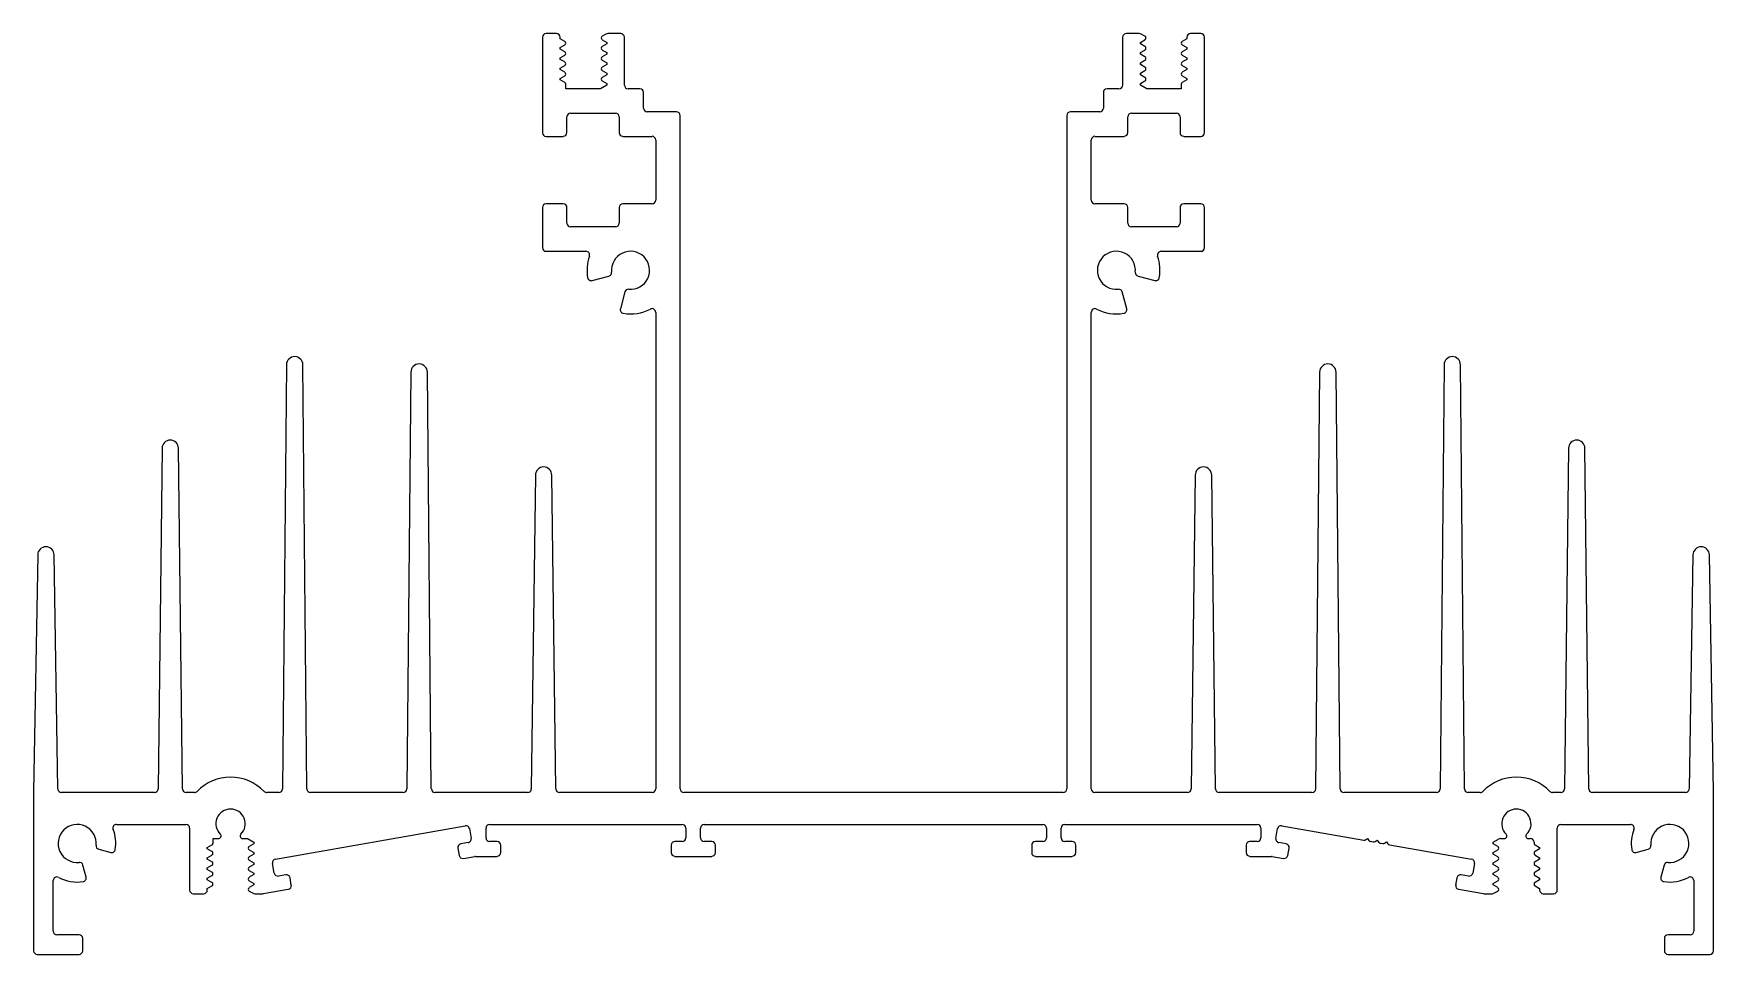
# Model space of a CAD drawing. Extents: x -82 to 92, y -6 to 90.
import ezdxf

# ---------------------------------------------------------------- set-up
doc = ezdxf.new("R2010")
doc.units = 0
doc.layers.get('0').update_dxf_attribs({"linetype": 'CONTINUOUS'})

msp = doc.modelspace()

# ---------------------------------------------------------------- linework, layer by layer
for p, q in [((-29.41, 89.2), (-29.41, 79.32)), ((-27.96, 89.58), (-29.03, 89.58)), ((-27.58, 89.05), (-27.58, 89.2)), ((-27.1, 88.77), (-27.58, 89.05)), ((-22.84, 89.53), (-23.23, 89.3)), ((-23.23, 88.95), (-22.75, 88.67)), ((-21.3, 89.58), (-22.65, 89.58)), ((-20.92, 84.25), (-20.92, 89.2)), ((30.69, 89.2), (30.69, 84.25)), ((32.41, 89.58), (31.07, 89.58)), ((32.52, 88.67), (33, 88.95)), ((33, 89.3), (32.6, 89.53)), ((37.34, 89.05), (36.86, 88.77)), ((37.34, 89.2), (37.34, 89.05)), ((38.79, 89.58), (37.72, 89.58)), ((39.17, 79.32), (39.17, 89.2)), ((-27.58, 88.14), (-27.1, 88.42)), ((-27.58, 87.98), (-27.58, 88.14)), ((-27.1, 87.7), (-27.58, 87.98)), ((-27.58, 87.07), (-27.1, 87.35)), ((-27.58, 86.91), (-27.58, 87.07)), ((-22.75, 88.52), (-23.23, 88.24)), ((-23.23, 87.88), (-22.75, 87.61)), ((-22.75, 87.45), (-23.23, 87.17)), ((-22.75, 88.67), (-22.75, 88.52)), ((-22.75, 87.61), (-22.75, 87.45)), ((32.52, 88.52), (32.52, 88.67)), ((33, 88.24), (32.52, 88.52)), ((32.52, 87.61), (33, 87.88)), ((32.52, 87.45), (32.52, 87.61)), ((33, 87.17), (32.52, 87.45)), ((36.86, 88.42), (37.34, 88.14)), ((37.34, 87.98), (36.86, 87.7)), ((36.86, 87.35), (37.34, 87.07)), ((37.34, 88.14), (37.34, 87.98)), ((37.34, 87.07), (37.34, 86.91)), ((-27.1, 86.64), (-27.58, 86.91)), ((-27.58, 86.01), (-27.1, 86.28)), ((-27.58, 85.85), (-27.58, 86.01)), ((-27.1, 85.57), (-27.58, 85.85)), ((-23.23, 86.82), (-22.75, 86.54)), ((-22.75, 86.38), (-23.23, 86.1)), ((-23.23, 85.75), (-22.75, 85.47)), ((-22.75, 85.31), (-23.23, 85.04)), ((-22.75, 86.54), (-22.75, 86.38)), ((-22.75, 85.47), (-22.75, 85.31)), ((32.52, 86.54), (33, 86.82)), ((32.52, 86.38), (32.52, 86.54)), ((33, 86.1), (32.52, 86.38)), ((32.52, 85.47), (33, 85.75)), ((32.52, 85.31), (32.52, 85.47)), ((33, 85.04), (32.52, 85.31)), ((37.34, 86.91), (36.86, 86.64)), ((36.86, 86.28), (37.34, 86.01)), ((37.34, 85.85), (36.86, 85.57)), ((37.34, 86.01), (37.34, 85.85)), ((-27.58, 84.94), (-27.1, 85.22)), ((-27.58, 84.78), (-27.58, 84.94)), ((-27.1, 84.5), (-27.58, 84.78)), ((-26.99, 83.87), (-26.99, 84.33)), ((-23.41, 83.87), (-26.99, 83.87)), ((-22.75, 84.25), (-23.41, 83.87)), ((-23.23, 84.68), (-22.75, 84.41)), ((-22.75, 84.41), (-22.75, 84.25)), ((-19.31, 83.87), (-20.54, 83.87)), ((30.31, 83.87), (29.07, 83.87)), ((32.52, 84.41), (33, 84.68)), ((32.52, 84.25), (32.52, 84.41)), ((33.18, 83.87), (32.52, 84.25)), ((36.76, 83.87), (33.18, 83.87)), ((36.76, 84.33), (36.76, 83.87)), ((36.86, 85.22), (37.34, 84.94)), ((37.34, 84.78), (36.86, 84.5)), ((37.34, 84.94), (37.34, 84.78)), ((-18.93, 81.86), (-18.93, 83.49)), ((28.69, 83.49), (28.69, 81.86)), ((-26.87, 79.33), (-26.87, 80.95)), ((-26.49, 81.33), (-21.85, 81.33)), ((-21.47, 80.95), (-21.47, 79.33)), ((-15.52, 81.48), (-18.55, 81.48)), ((-15.14, 11.35), (-15.14, 81.1)), ((24.9, 81.1), (24.9, 11.35)), ((28.31, 81.48), (25.28, 81.48)), ((31.23, 79.33), (31.23, 80.95)), ((31.61, 81.33), (36.25, 81.33)), ((36.63, 80.95), (36.63, 79.33)), ((-29.03, 78.94), (-27.25, 78.94)), ((-21.09, 78.94), (-18.06, 78.94)), ((-17.68, 78.56), (-17.68, 72.33)), ((27.44, 72.33), (27.44, 78.56)), ((27.82, 78.94), (30.85, 78.94)), ((37.01, 78.94), (38.79, 78.94)), ((-29.41, 71.57), (-29.41, 67.41)), ((-27.25, 71.95), (-29.03, 71.95)), ((-26.87, 69.95), (-26.87, 71.57)), ((-21.47, 71.57), (-21.47, 69.95)), ((-18.06, 71.95), (-21.09, 71.95)), ((30.85, 71.95), (27.82, 71.95)), ((31.23, 69.95), (31.23, 71.57)), ((36.63, 71.57), (36.63, 69.95)), ((38.79, 71.95), (37.01, 71.95)), ((39.17, 67.41), (39.17, 71.57)), ((-21.85, 69.57), (-26.49, 69.57)), ((36.25, 69.57), (31.61, 69.57)), ((-29.03, 67.03), (-24.9, 67.03)), ((34.67, 67.03), (38.79, 67.03)), ((-24.25, 64), (-22.52, 64.46)), ((32.28, 64.46), (34.01, 64)), ((-20.88, 62.82), (-21.34, 61.09)), ((31.11, 61.09), (30.64, 62.82)), ((-17.68, 60.71), (-17.68, 11.35)), ((27.44, 11.35), (27.44, 60.71)), ((-55.92, 55.27), (-56.33, 11.34)), ((-53.8, 11.34), (-54.22, 55.27)), ((-43.03, 54.51), (-43.45, 11.34)), ((-40.92, 11.34), (-41.33, 54.51)), ((51.09, 54.51), (50.68, 11.34)), ((53.21, 11.34), (52.8, 54.51)), ((63.98, 55.27), (63.57, 11.34)), ((66.1, 11.34), (65.68, 55.27)), ((-68.81, 46.63), (-69.22, 11.34)), ((-66.69, 11.34), (-67.1, 46.63)), ((76.87, 46.63), (76.46, 11.34)), ((78.98, 11.34), (78.57, 46.63)), ((-30.14, 43.84), (-30.56, 11.34)), ((-28.03, 11.34), (-28.44, 43.84)), ((38.21, 43.84), (37.8, 11.34)), ((40.32, 11.34), (39.91, 43.84)), ((-81.69, 35.58), (-82.11, 11.07)), ((-79.59, 11.34), (-79.99, 35.58)), ((89.76, 35.58), (89.35, 11.34)), ((91.88, 11.07), (91.46, 35.58)), ((-82.11, 11.07), (-82.11, -5.41)), ((-69.6, 10.97), (-79.21, 10.97)), ((-65.45, 10.97), (-66.31, 10.97)), ((-56.71, 10.97), (-57.96, 10.97)), ((-43.83, 10.97), (-53.42, 10.97)), ((-30.94, 10.97), (-40.53, 10.97)), ((-18.06, 10.97), (-27.65, 10.97)), ((24.52, 10.97), (-14.76, 10.97)), ((37.41, 10.97), (27.82, 10.97)), ((50.3, 10.97), (40.7, 10.97)), ((63.19, 10.97), (53.59, 10.97)), ((67.73, 10.97), (66.48, 10.97)), ((76.08, 10.97), (75.21, 10.97)), ((88.97, 10.97), (79.36, 10.97)), ((91.88, -5.41), (91.88, 11.07)), ((-73.52, 7.67), (-66.33, 7.67)), ((-65.95, 7.29), (-65.95, 0.87)), ((-57.05, 4.07), (-37.41, 7.53)), ((-36.97, 7.23), (-36.8, 6.22)), ((-35.25, 6.27), (-35.25, 7.29)), ((-34.87, 7.67), (-14.93, 7.67)), ((-14.55, 7.29), (-14.55, 6.27)), ((-13.02, 6.27), (-13.02, 7.29)), ((-12.64, 7.67), (22.41, 7.67)), ((22.79, 7.29), (22.79, 6.27)), ((24.31, 6.27), (24.31, 7.29)), ((24.69, 7.67), (44.63, 7.67)), ((45.01, 7.29), (45.01, 6.27)), ((46.56, 6.22), (46.74, 7.23)), ((47.18, 7.53), (55.66, 6.04)), ((75.71, 0.87), (75.71, 7.29)), ((76.09, 7.67), (83.28, 7.67)), ((-64.12, 5.29), (-63.64, 5.57)), ((-64.12, 5.13), (-64.12, 5.29)), ((-63.53, 5.74), (-63.53, 6.2)), ((-63.53, 6.2), (-62.95, 6.2)), ((-60.46, 6.2), (-59.95, 6.2)), ((-59.95, 6.2), (-59.29, 5.82)), ((-59.29, 5.67), (-59.78, 5.39)), ((-59.29, 5.82), (-59.29, 5.67)), ((-37.11, 5.78), (-37.86, 5.65)), ((-34.11, 5.89), (-34.87, 5.89)), ((-33.73, 4.75), (-33.73, 5.51)), ((-16.07, 5.51), (-16.07, 4.75)), ((-14.93, 5.89), (-15.69, 5.89)), ((-11.88, 5.89), (-12.64, 5.89)), ((-11.5, 4.75), (-11.5, 5.51)), ((21.27, 5.51), (21.27, 4.75)), ((22.41, 5.89), (21.65, 5.89)), ((25.46, 5.89), (24.69, 5.89)), ((25.84, 4.75), (25.84, 5.51)), ((43.49, 5.51), (43.49, 4.75)), ((44.63, 5.89), (43.87, 5.89)), ((47.62, 5.65), (46.87, 5.78)), ((55.85, 6.08), (56.05, 6.22)), ((56.05, 6.22), (56.2, 6.02)), ((56.36, 5.92), (56.65, 5.86)), ((56.83, 5.91), (57.04, 6.05)), ((57.04, 6.05), (57.18, 5.84)), ((57.34, 5.74), (57.63, 5.69)), ((57.82, 5.73), (58.02, 5.88)), ((58.02, 5.88), (58.17, 5.67)), ((58.33, 5.57), (66.81, 4.07)), ((69.06, 5.82), (69.63, 6.15)), ((69.06, 5.67), (69.06, 5.82)), ((69.54, 5.39), (69.06, 5.67)), ((69.82, 6.2), (70.23, 6.2)), ((72.71, 6.2), (72.92, 6.2)), ((73.3, 5.82), (73.3, 5.74)), ((73.4, 5.57), (73.88, 5.29)), ((73.88, 5.29), (73.88, 5.13)), ((-75.36, 5.1), (-74.13, 4.77)), ((-63.64, 4.85), (-64.12, 5.13)), ((-64.12, 4.22), (-63.64, 4.5)), ((-64.12, 4.07), (-64.12, 4.22)), ((-63.64, 3.79), (-64.12, 4.07)), ((-59.78, 5.04), (-59.29, 4.76)), ((-59.29, 4.6), (-59.78, 4.32)), ((-59.78, 3.97), (-59.29, 3.69)), ((-59.29, 3.53), (-59.78, 3.25)), ((-59.29, 4.76), (-59.29, 4.6)), ((-59.29, 3.69), (-59.29, 3.53)), ((-57.18, 2.63), (-57.36, 3.63)), ((-38.16, 5.21), (-38.03, 4.46)), ((-37.59, 4.15), (-36.41, 4.36)), ((-36.34, 4.36), (-34.11, 4.36)), ((-15.69, 4.36), (-11.88, 4.36)), ((21.65, 4.36), (25.46, 4.36)), ((43.87, 4.36), (46.11, 4.36)), ((46.17, 4.36), (47.35, 4.15)), ((47.8, 4.46), (47.93, 5.21)), ((67.12, 3.63), (66.95, 2.63)), ((69.06, 4.76), (69.54, 5.04)), ((69.06, 4.6), (69.06, 4.76)), ((69.54, 4.32), (69.06, 4.6)), ((69.06, 3.69), (69.54, 3.97)), ((69.06, 3.53), (69.06, 3.69)), ((69.54, 3.25), (69.06, 3.53)), ((73.88, 5.13), (73.4, 4.85)), ((73.4, 4.5), (73.88, 4.22)), ((73.88, 4.07), (73.4, 3.79)), ((73.88, 4.22), (73.88, 4.07)), ((83.89, 4.77), (85.13, 5.1)), ((-80.08, -3.38), (-80.08, 1.85)), ((-76.67, 2.22), (-77, 3.46)), ((-64.12, 3.16), (-63.64, 3.44)), ((-64.12, 3), (-64.12, 3.16)), ((-63.64, 2.72), (-64.12, 3)), ((-64.12, 2.09), (-63.64, 2.37)), ((-64.12, 1.93), (-64.12, 2.09)), ((-63.64, 1.65), (-64.12, 1.93)), ((-59.78, 2.9), (-59.29, 2.62)), ((-59.29, 2.47), (-59.78, 2.19)), ((-59.78, 1.83), (-59.29, 1.56)), ((-59.29, 2.62), (-59.29, 2.47)), ((-55.99, 2.45), (-56.74, 2.32)), ((-55.42, 1.39), (-55.55, 2.14)), ((65.31, 2.14), (65.18, 1.39)), ((66.51, 2.32), (65.75, 2.45)), ((69.06, 2.62), (69.54, 2.9)), ((69.06, 2.47), (69.06, 2.62)), ((69.54, 2.19), (69.06, 2.47)), ((69.06, 1.56), (69.54, 1.83)), ((73.4, 3.44), (73.88, 3.16)), ((73.88, 3), (73.4, 2.72)), ((73.4, 2.37), (73.88, 2.09)), ((73.88, 1.93), (73.4, 1.65)), ((73.88, 3.16), (73.88, 3)), ((73.88, 2.09), (73.88, 1.93)), ((86.77, 3.46), (86.44, 2.22)), ((89.85, 1.85), (89.85, -3.38)), ((-65.57, 0.49), (-64.5, 0.49)), ((-64.12, 1.02), (-63.64, 1.3)), ((-64.12, 0.87), (-64.12, 1.02)), ((-59.29, 1.4), (-59.78, 1.12)), ((-59.78, 0.77), (-59.38, 0.54)), ((-59.29, 1.56), (-59.29, 1.4)), ((-59.19, 0.49), (-58.39, 0.49)), ((-58.32, 0.5), (-55.73, 0.95)), ((65.49, 0.95), (68.08, 0.5)), ((68.15, 0.49), (68.96, 0.49)), ((69.06, 1.4), (69.06, 1.56)), ((69.54, 1.12), (69.06, 1.4)), ((69.15, 0.54), (69.54, 0.77)), ((73.4, 1.3), (73.88, 1.02)), ((73.88, 1.02), (73.88, 0.87)), ((74.26, 0.49), (75.33, 0.49)), ((-77.41, -3.76), (-79.7, -3.76)), ((-77.03, -5.41), (-77.03, -4.14)), ((86.8, -4.14), (86.8, -5.41)), ((89.46, -3.76), (87.18, -3.76)), ((-81.73, -5.8), (-77.41, -5.8)), ((87.18, -5.8), (91.5, -5.8))]:
    msp.add_line(p, q)
for centre, radius, start, end in [((-29.03, 89.2), 0.381, 90.0011, 180.0001), ((-27.96, 89.2), 0.381, 359.9999, 89.9989), ((-27.2, 88.59), 0.203, 300.0006, 59.9994), ((-23.13, 89.13), 0.203, 120.0006, 239.9994), ((-22.65, 89.2), 0.381, 90.0004, 119.9999), ((-21.3, 89.2), 0.381, 359.9999, 89.9989), ((31.07, 89.2), 0.381, 90.0011, 180.0001), ((32.41, 89.2), 0.381, 60.0001, 89.9996), ((32.9, 89.13), 0.203, 300.0006, 59.9994), ((36.96, 88.59), 0.203, 120.0006, 239.9994), ((37.72, 89.2), 0.381, 90.0011, 180.0001), ((38.79, 89.2), 0.381, 359.9999, 89.9989), ((-27.2, 87.53), 0.203, 299.9985, 60.0015), ((-23.13, 88.06), 0.203, 120.0006, 239.9994), ((-23.13, 86.99), 0.203, 120.0006, 239.9994), ((32.9, 88.06), 0.203, 300.0006, 59.9994), ((32.9, 86.99), 0.203, 300.0006, 59.9994), ((36.96, 87.53), 0.203, 119.9985, 240.0015), ((-27.2, 86.46), 0.203, 300.0006, 59.9994), ((-27.2, 85.39), 0.203, 299.9985, 60.0015), ((-23.13, 85.93), 0.203, 120.0006, 239.9994), ((32.9, 85.93), 0.203, 300.0006, 59.9994), ((36.96, 86.46), 0.203, 120.0006, 239.9994), ((36.96, 85.39), 0.203, 119.9985, 240.0015), ((-27.2, 84.33), 0.203, 0.0045, 60.0084), ((-23.13, 84.86), 0.203, 120.0006, 239.9994), ((-20.54, 84.25), 0.381, 180.0011, 269.9989), ((-19.31, 83.49), 0.381, 359.9999, 89.9989), ((29.07, 83.49), 0.381, 90.0011, 180.0001), ((30.31, 84.25), 0.381, 270.0011, 359.9989), ((32.9, 84.86), 0.203, 300.0006, 59.9994), ((36.96, 84.33), 0.203, 119.9916, 179.9955), ((-18.55, 81.86), 0.381, 179.9999, 269.9989), ((28.31, 81.86), 0.381, 270.0011, 0.0001), ((-26.49, 80.95), 0.381, 89.9998, 180.0002), ((-21.85, 80.95), 0.381, 359.9998, 90.0002), ((-15.52, 81.1), 0.381, 359.9999, 89.9989), ((25.28, 81.1), 0.381, 90.0011, 180.0001), ((31.61, 80.95), 0.381, 89.9998, 180.0002), ((36.25, 80.95), 0.381, 359.9998, 90.0002), ((-29.03, 79.32), 0.381, 179.9999, 269.9989), ((-27.25, 79.33), 0.381, 269.9998, 359.9991), ((-21.09, 79.33), 0.381, 180.0009, 270.0002), ((-18.06, 78.56), 0.381, 359.9998, 90.0002), ((27.82, 78.56), 0.381, 89.9998, 180.0002), ((30.85, 79.33), 0.381, 269.9998, 359.9991), ((37.01, 79.33), 0.381, 180.0009, 270.0002), ((38.79, 79.32), 0.381, 270.0011, 0.0001), ((-29.03, 71.57), 0.381, 90.0011, 180.0001), ((-27.25, 71.57), 0.381, 359.9998, 90.0002), ((-21.09, 71.57), 0.381, 89.9998, 180.0002), ((-18.06, 72.33), 0.381, 269.9998, 359.9996), ((27.82, 72.33), 0.381, 180.0004, 270.0002), ((30.85, 71.57), 0.381, 359.9998, 90.0002), ((37.01, 71.57), 0.381, 89.9998, 180.0002), ((38.79, 71.57), 0.381, 359.9999, 89.9989), ((-26.49, 69.95), 0.38, 180, 269.9983), ((-21.85, 69.95), 0.38, 270.0017, 0), ((31.61, 69.95), 0.38, 180, 269.9983), ((36.25, 69.95), 0.38, 270.0017, 0), ((-29.03, 67.41), 0.381, 179.9999, 269.9989), ((-24.9, 66.65), 0.381, 341.054, 89.9965), ((-20.28, 65.06), 4.51, 161.0541, 189.7036), ((-20.28, 65.06), 1.97, 264.3318, 185.6676), ((30.04, 65.06), 1.97, 354.3324, 275.6682), ((34.67, 66.65), 0.381, 90.0035, 198.946), ((30.04, 65.06), 4.51, 350.2964, 18.9459), ((38.79, 67.41), 0.381, 270.0011, 0.0001), ((-22.62, 64.83), 0.381, 285.0021, 5.668), ((32.38, 64.83), 0.381, 174.332, 254.9979), ((-24.35, 64.37), 0.381, 189.7035, 285.0006), ((-20.51, 62.72), 0.381, 84.3356, 164.9997), ((30.28, 62.72), 0.381, 15.0003, 95.6644), ((34.11, 64.37), 0.381, 254.9994, 350.2965), ((-20.98, 60.99), 0.381, 164.9991, 260.2928), ((-20.28, 65.06), 4.51, 260.2961, 297.0358), ((-18.06, 60.71), 0.381, 0, 117.031), ((27.82, 60.71), 0.381, 62.969, 180), ((30.04, 65.06), 4.51, 242.9642, 279.7039), ((30.74, 60.99), 0.381, 279.7072, 15.0009), ((-55.07, 55.27), 0.851, 0, 180), ((64.83, 55.27), 0.851, 0, 180), ((-42.18, 54.51), 0.851, 0, 180), ((51.94, 54.51), 0.851, 0, 180), ((-67.96, 46.63), 0.851, 0, 180), ((77.72, 46.63), 0.851, 0, 180), ((-29.29, 43.84), 0.851, 0, 180), ((39.06, 43.84), 0.851, 0, 180), ((-80.84, 35.58), 0.851, 0, 180), ((90.61, 35.58), 0.851, 0, 180), ((-61.71, 7.73), 4.83, 44.0649, 135.9351), ((71.47, 7.73), 4.83, 44.0649, 135.9351), ((-81.73, 11.07), 0.381, 179.0205, 180), ((-79.21, 11.35), 0.381, 182.0318, 270), ((-69.6, 11.35), 0.381, 270, 358.9498), ((-66.31, 11.35), 0.381, 181.0502, 270), ((-65.45, 11.35), 0.381, 270, 315.9351), ((-57.96, 11.35), 0.381, 224.0649, 270), ((-56.71, 11.35), 0.381, 270, 359.2377), ((-53.42, 11.35), 0.381, 180.7623, 270), ((-43.83, 11.35), 0.381, 270, 359.2188), ((-40.53, 11.35), 0.381, 180.7812, 270), ((-30.94, 11.35), 0.381, 270, 358.8036), ((-27.65, 11.35), 0.381, 181.1964, 270), ((-18.06, 11.35), 0.381, 270, 0), ((-14.76, 11.35), 0.381, 180, 270), ((24.52, 11.35), 0.381, 270, 0), ((27.82, 11.35), 0.381, 180, 270), ((37.41, 11.35), 0.381, 270, 358.8036), ((40.7, 11.35), 0.381, 181.1964, 270), ((50.3, 11.35), 0.381, 270, 359.2188), ((53.59, 11.35), 0.381, 180.7812, 270), ((63.19, 11.35), 0.381, 270, 359.2377), ((66.48, 11.35), 0.381, 180.7623, 270), ((67.73, 11.35), 0.381, 270, 315.9351), ((75.21, 11.35), 0.381, 224.0649, 270), ((76.08, 11.35), 0.381, 270, 358.9498), ((79.36, 11.35), 0.381, 181.0502, 270), ((88.97, 11.35), 0.381, 270, 357.9682), ((-61.71, 7.73), 1.52, 314.4153, 225.5847), ((71.47, 7.73), 1.52, 314.4153, 225.5847), ((-77.6, 5.7), 1.97, 354.3324, 275.6676), ((-73.52, 7.29), 0.381, 89.998, 201.2427), ((-77.6, 5.7), 4, 351.0423, 21.2427), ((-66.33, 7.29), 0.381, 0, 89.9989), ((-37.35, 7.16), 0.381, 10.0002, 100), ((-34.87, 7.29), 0.381, 90.0011, 180), ((-14.93, 7.29), 0.381, 0, 89.9989), ((-12.64, 7.29), 0.381, 90.0011, 180), ((22.41, 7.29), 0.381, 0, 89.9989), ((24.69, 7.29), 0.381, 90.0011, 180), ((44.63, 7.29), 0.381, 0, 89.9989), ((47.11, 7.16), 0.381, 80, 169.9998), ((76.09, 7.29), 0.381, 90.0011, 180), ((83.28, 7.29), 0.381, 338.7573, 90.002), ((87.37, 5.7), 4, 158.7573, 188.9577), ((87.37, 5.7), 1.97, 264.3324, 185.6676), ((-75.27, 5.47), 0.381, 174.3323, 254.9997), ((-63.74, 5.74), 0.203, 300.011, 0.0054), ((-62.95, 6.46), 0.254, 270.0027, 45.5847), ((-60.46, 6.46), 0.254, 134.4153, 270.0007), ((-59.67, 5.21), 0.203, 120, 240), ((-37.79, 5.28), 0.381, 100.0002, 190.0001), ((-37.17, 6.16), 0.381, 280, 10.0002), ((-34.87, 6.27), 0.381, 180, 269.9989), ((-34.11, 5.51), 0.381, 0, 89.9989), ((-15.69, 5.51), 0.381, 90.0011, 180), ((-14.93, 6.27), 0.381, 270.0011, 360), ((-12.64, 6.27), 0.381, 180, 270), ((-11.88, 5.51), 0.381, 360, 90), ((21.65, 5.51), 0.381, 90, 180), ((22.41, 6.27), 0.381, 270, 360), ((24.69, 6.27), 0.381, 180, 269.9989), ((25.46, 5.51), 0.381, 0, 89.9989), ((43.87, 5.51), 0.381, 90.0011, 180), ((44.63, 6.27), 0.381, 270.0011, 360), ((46.94, 6.16), 0.381, 169.9998, 260), ((47.55, 5.28), 0.381, 349.9999, 79.9998), ((55.71, 6.28), 0.25, 260.0002, 304.9999), ((56.4, 6.16), 0.25, 215, 260), ((56.69, 6.11), 0.25, 260, 305), ((57.39, 5.99), 0.25, 215, 260), ((57.68, 5.94), 0.25, 260, 305), ((58.37, 5.81), 0.25, 215, 260), ((69.44, 5.21), 0.203, 300, 60), ((69.82, 5.82), 0.381, 90, 119.9988), ((70.23, 6.46), 0.254, 269.9993, 45.5847), ((72.71, 6.46), 0.254, 134.4153, 269.9973), ((72.92, 5.82), 0.381, 0, 90), ((73.5, 5.74), 0.203, 179.9946, 239.989), ((85.03, 5.47), 0.381, 285.0003, 5.6677), ((-77.37, 3.36), 0.381, 15.0001, 95.6661), ((-74.03, 5.13), 0.381, 254.9986, 351.0427), ((-63.74, 4.68), 0.203, 300, 60), ((-63.74, 3.61), 0.203, 300, 60), ((-59.67, 4.14), 0.203, 120, 240), ((-56.98, 3.7), 0.381, 100.0003, 190), ((-37.66, 4.53), 0.381, 190, 280.0001), ((-36.34, 3.98), 0.381, 90, 100), ((-34.11, 4.75), 0.381, 270.0011, 360), ((-15.69, 4.75), 0.381, 180, 269.9989), ((-11.88, 4.75), 0.381, 270, 0), ((21.65, 4.75), 0.381, 180, 270), ((25.46, 4.75), 0.381, 270.0011, 360), ((43.87, 4.75), 0.381, 180, 269.9989), ((46.11, 3.98), 0.381, 80, 90), ((47.42, 4.53), 0.381, 259.9999, 350), ((66.75, 3.7), 0.381, 350, 79.9997), ((69.44, 4.14), 0.203, 300, 60), ((73.5, 4.68), 0.203, 120, 240), ((73.5, 3.61), 0.203, 120, 240), ((83.79, 5.13), 0.381, 188.9573, 285.0014), ((87.14, 3.36), 0.381, 84.3339, 164.9999), ((-79.7, 1.85), 0.381, 61.4304, 179.9989), ((-77.6, 5.7), 4, 241.4281, 278.9577), ((-77.04, 2.12), 0.381, 278.9582, 15.0001), ((-63.74, 2.54), 0.203, 300, 60), ((-59.67, 3.08), 0.203, 120, 240), ((-59.67, 2.01), 0.203, 120, 240), ((-56.81, 2.7), 0.381, 190, 280.0001), ((-55.92, 2.08), 0.381, 10, 100.0001), ((65.69, 2.08), 0.381, 79.9999, 170), ((66.57, 2.7), 0.381, 259.9999, 350), ((69.44, 3.08), 0.203, 300, 60), ((69.44, 2.01), 0.203, 300, 60), ((73.5, 2.54), 0.203, 120, 240), ((86.8, 2.12), 0.381, 164.9999, 261.0418), ((87.37, 5.7), 4, 261.0423, 298.5719), ((89.46, 1.85), 0.381, 0.0011, 118.5696), ((-65.57, 0.87), 0.381, 180, 269.9989), ((-64.5, 0.87), 0.381, 270.0011, 0), ((-63.74, 1.48), 0.203, 300, 60), ((-59.67, 0.94), 0.203, 120, 240), ((-59.19, 0.87), 0.381, 240, 269.9995), ((-58.39, 0.87), 0.381, 270, 280), ((-55.79, 1.33), 0.381, 280.0003, 10), ((65.56, 1.33), 0.381, 170, 259.9997), ((68.15, 0.87), 0.381, 260, 270), ((68.96, 0.87), 0.381, 270.0005, 300), ((69.44, 0.94), 0.203, 300, 60), ((73.5, 1.48), 0.203, 120, 240), ((74.26, 0.87), 0.381, 180, 269.9989), ((75.33, 0.87), 0.381, 270.0011, 0), ((-79.7, -3.38), 0.381, 180, 269.9989), ((89.46, -3.38), 0.381, 270.0011, 360), ((-77.41, -4.14), 0.381, 0, 89.9989), ((87.18, -4.14), 0.381, 90.0011, 180), ((-81.73, -5.41), 0.381, 180, 269.9989), ((-77.41, -5.41), 0.381, 270.0011, 360), ((87.18, -5.41), 0.381, 180, 269.9989), ((91.5, -5.41), 0.381, 270.0011, 360)]:
    msp.add_arc(centre, radius, start, end)

doc.saveas('drawing.dxf')
